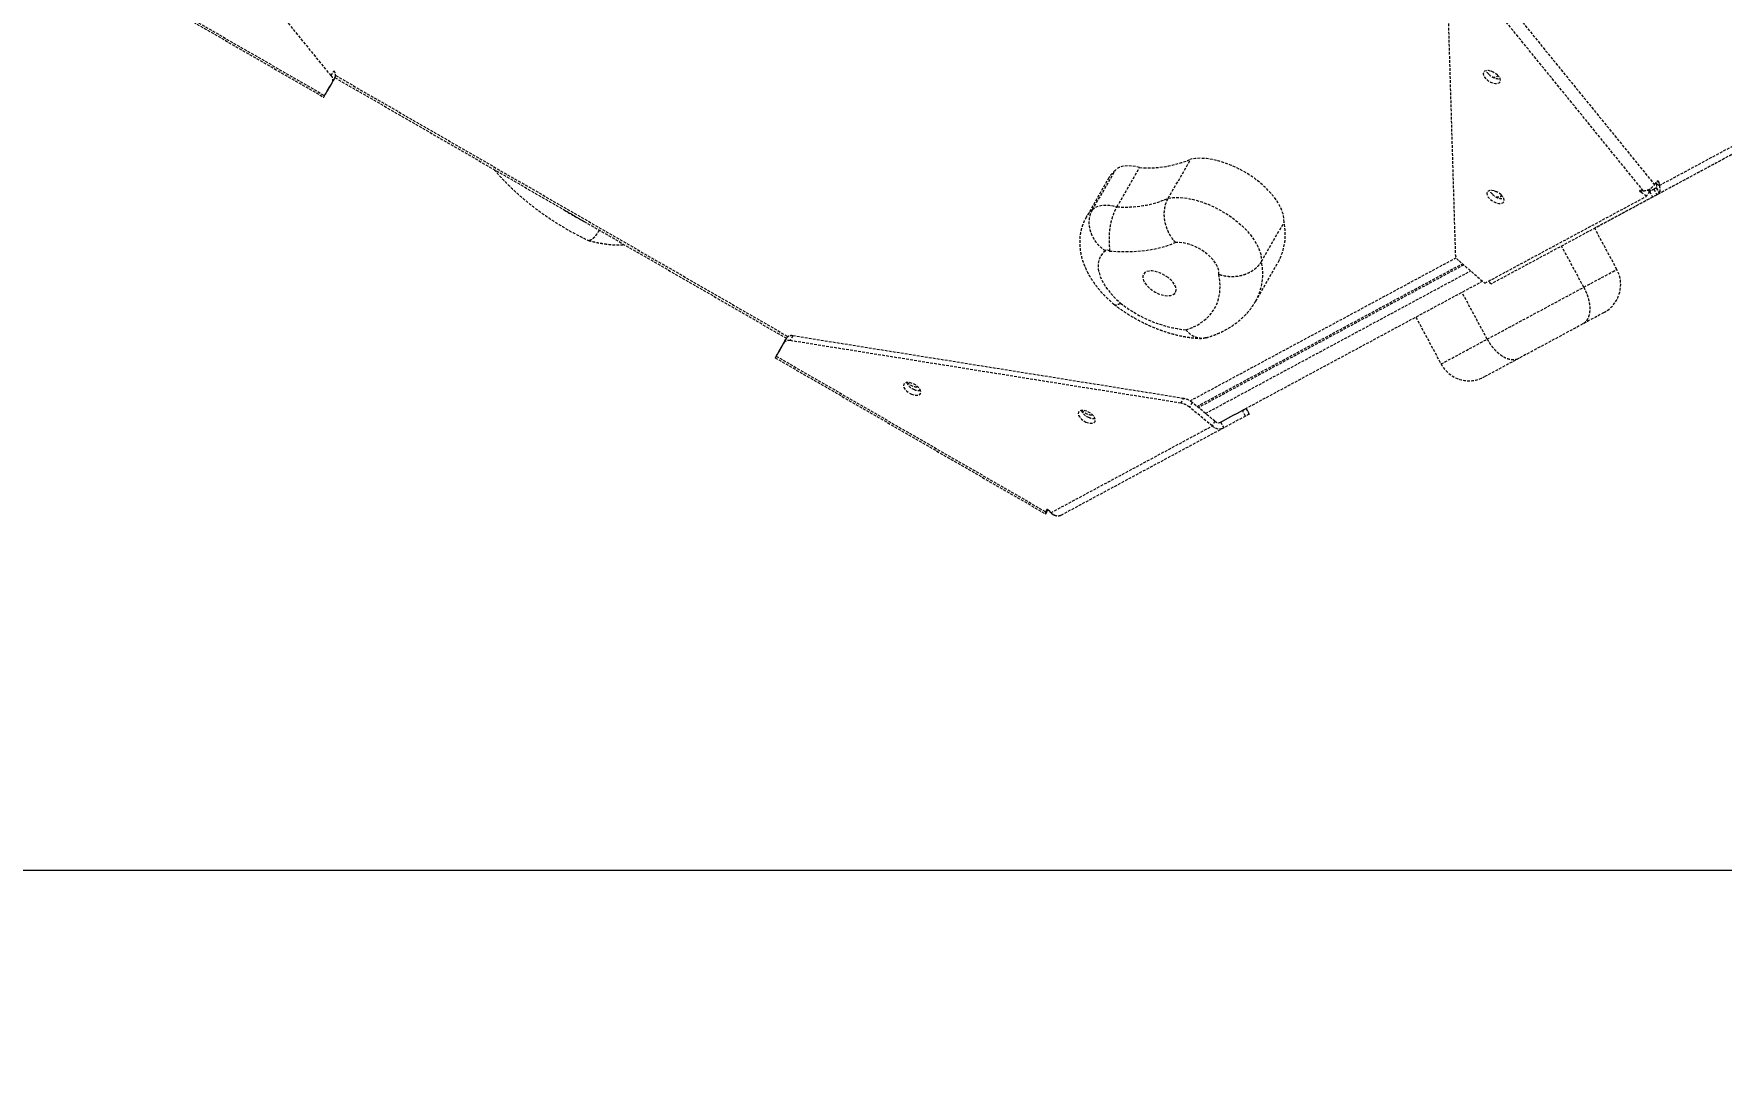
# Model space of a CAD drawing. Header units: millimetres. Extents: x -5934 to 4978, y -3536 to 3518.
# Drawn here: x -1620 to -827, y -608 to -123 of the extents above; entities that cross this region are included whole.
import ezdxf

# ---------------------------------------------------------------- set-up
doc = ezdxf.new("R2010")
doc.units = ezdxf.units.MM
doc.linetypes.add('HIDDEN', pattern=[1.905, 1.27, -0.635])
for name, color, linetype in [('DIKOM_ОБЪЕКТ', 7, 'Continuous'), ('DIKOM_РАЗМЕР_ЗОНА', 7, 'Continuous'), ('DIKOM_РАЗМЕР_ОБЪЕКТА', 7, 'Continuous')]:
    doc.layers.add(name, color=color, linetype=linetype)
doc.styles.add('style1', font='arialbd.ttf', dxfattribs={"width": 0.8})
doc.dimstyles.new('1-50', dxfattribs={"dimtxt": 300, "dimasz": 200, "dimexe": 100, "dimexo": 0, "dimgap": 100, "dimtad": 1, "dimtxsty": 'style1', "dimcen": 200, "dimclrd": 7, "dimclre": 7, "dimclrt": 7, "dimadec": 1, "dimazin": 2, "dimtfac": 1, "dimtmove": 0, "dimatfit": 2, "dimfxl": 0, "dimlwd": 25, "dimlwe": 18, "dimarcsym": 0})

# ---------------------------------------------------------------- blocks, each defined once
blk = doc.blocks.new('*D0')
at = {"layer": 'Defpoints', "color": 0, "transparency": 16777216}
for p in [(-2296.89, 639), (2643.2, 244.5), (2643.2, -1241.2)]:
    blk.add_point(p, dxfattribs=at)
at = {"layer": 'DIKOM_РАЗМЕР_ОБЪЕКТА', "color": 7, "lineweight": 18, "transparency": 16777216}
for p, q in [((-2296.89, 639), (-2296.89, -1341.2)), ((2643.2, 244.5), (2643.2, -1341.2))]:
    blk.add_line(p, q, dxfattribs=at)
at = {"layer": 'DIKOM_РАЗМЕР_ОБЪЕКТА', "color": 7, "lineweight": 25, "transparency": 16777216}
blk.add_line((-2096.89, -1241.2), (2443.2, -1241.2), dxfattribs=at)
at = {"layer": 'DIKOM_РАЗМЕР_ОБЪЕКТА', "color": 7, "transparency": 16777216}
for points in [[(-2096.89, -1207.86), (-2096.89, -1274.53), (-2296.89, -1241.2)], [(2443.2, -1207.86), (2443.2, -1274.53), (2643.2, -1241.2)]]:
    blk.add_solid(points, dxfattribs=at)
at = {"layer": 'DIKOM_РАЗМЕР_ОБЪЕКТА', "color": 7, "transparency": 16777216, "insert": (101.53, -873.15), "char_height": 300, "attachment_point": 5, "style": 'style1'}
blk.add_mtext('{\\fArial|b0|i0|c204|p34;\\H1.75x;4950}', dxfattribs=at)
blk = doc.blocks.new('*D1')
at = {"layer": 'Defpoints', "color": 0, "transparency": 16777216}
for p in [(-1315.67, 1399.62), (-2761.53, -516.72), (2199.14, -516.72)]:
    blk.add_point(p, dxfattribs=at)
at = {"layer": 'DIKOM_РАЗМЕР_ОБЪЕКТА', "color": 7, "lineweight": 18, "transparency": 16777216}
for p, q in [((-1315.67, 1399.62), (-2861.53, 1399.62)), ((2199.14, -516.72), (-2861.53, -516.72))]:
    blk.add_line(p, q, dxfattribs=at)
at = {"layer": 'DIKOM_РАЗМЕР_ОБЪЕКТА', "color": 7, "lineweight": 25, "transparency": 16777216}
blk.add_line((-2761.53, 1199.62), (-2761.53, -316.72), dxfattribs=at)
at = {"layer": 'DIKOM_РАЗМЕР_ОБЪЕКТА', "color": 7, "transparency": 16777216}
for points in [[(-2794.86, 1199.62), (-2728.19, 1199.62), (-2761.53, 1399.62)], [(-2794.86, -316.72), (-2728.19, -316.72), (-2761.53, -516.72)]]:
    blk.add_solid(points, dxfattribs=at)
at = {"layer": 'DIKOM_РАЗМЕР_ОБЪЕКТА', "color": 7, "transparency": 16777216, "insert": (-3129.58, 684.6), "char_height": 300, "attachment_point": 5, "rotation": 90, "style": 'style1'}
blk.add_mtext('{\\fArial|b0|i0|c204|p34;\\H1.75x;1950}', dxfattribs=at)
blk = doc.blocks.new('*D2')
at = {"layer": 'Defpoints', "color": 0, "transparency": 16777216}
for p in [(-2311.07, 3518.49), (-5291.95, -2644.37), (2643.33, -2644.37)]:
    blk.add_point(p, dxfattribs=at)
at = {"layer": 'DIKOM_РАЗМЕР_ЗОНА', "color": 7, "lineweight": 18, "transparency": 16777216}
for p, q in [((-2311.07, 3518.49), (-5391.95, 3518.49)), ((2643.33, -2644.37), (-5391.95, -2644.37))]:
    blk.add_line(p, q, dxfattribs=at)
at = {"layer": 'DIKOM_РАЗМЕР_ЗОНА', "color": 7, "lineweight": 25, "transparency": 16777216}
blk.add_line((-5291.95, 3318.49), (-5291.95, -2444.37), dxfattribs=at)
at = {"layer": 'DIKOM_РАЗМЕР_ЗОНА', "color": 7, "transparency": 16777216}
for points in [[(-5325.28, 3318.49), (-5258.61, 3318.49), (-5291.95, 3518.49)], [(-5325.28, -2444.37), (-5258.61, -2444.37), (-5291.95, -2644.37)]]:
    blk.add_solid(points, dxfattribs=at)
at = {"layer": 'DIKOM_РАЗМЕР_ЗОНА', "color": 7, "transparency": 16777216, "insert": (-5660, 631.36), "char_height": 300, "attachment_point": 5, "rotation": 90, "style": 'style1'}
blk.add_mtext('{\\fArial|b0|i0|c204|p34;\\H1.75x;6150}', dxfattribs=at)
blk = doc.blocks.new('*D3')
at = {"layer": 'Defpoints', "color": 0, "transparency": 16777216}
for p in [(-4645.22, 715.38), (4976.69, 143.64), (4976.69, -3436.45)]:
    blk.add_point(p, dxfattribs=at)
at = {"layer": 'DIKOM_РАЗМЕР_ЗОНА', "color": 7, "lineweight": 18, "transparency": 16777216}
for p, q in [((-4645.22, 715.38), (-4645.22, -3536.45)), ((4976.69, 143.64), (4976.69, -3536.45))]:
    blk.add_line(p, q, dxfattribs=at)
at = {"layer": 'DIKOM_РАЗМЕР_ЗОНА', "color": 7, "lineweight": 25, "transparency": 16777216}
blk.add_line((-4445.22, -3436.45), (4776.69, -3436.45), dxfattribs=at)
at = {"layer": 'DIKOM_РАЗМЕР_ЗОНА', "color": 7, "transparency": 16777216}
for points in [[(-4445.22, -3403.11), (-4445.22, -3469.78), (-4645.22, -3436.45)], [(4776.69, -3403.11), (4776.69, -3469.78), (4976.69, -3436.45)]]:
    blk.add_solid(points, dxfattribs=at)
at = {"layer": 'DIKOM_РАЗМЕР_ЗОНА', "color": 7, "transparency": 16777216, "insert": (87.74, -3068.4), "char_height": 300, "attachment_point": 5, "style": 'style1'}
blk.add_mtext('{\\fArial|b0|i0|c204|p34;\\H1.75x;9600}', dxfattribs=at)

msp = doc.modelspace()

# ---------------------------------------------------------------- linework, layer by layer
at = {"layer": 'DIKOM_ОБЪЕКТ', "color": 7, "linetype": 'HIDDEN', "lineweight": 15}
for p, q in [((-1480.441, -142.704), (-1597.413, 1.275)), ((-1610.409, -78.827), (-1483.489, -152.106)), ((-1611.141, -79.439), (-1483.937, -152.883)), ((-955.54, -101.122), (-951.775, -226.966)), ((-863.366, -196.879), (-943.397, -98.369)), ((-938.113, -95.526), (-858.082, -194.036)), ((-855.82, -194.398), (-733.076, -128.359)), ((-732.965, -132.066), (-855.71, -198.105)), ((-1480.441, -142.704), (-1479.165, -140.494)), ((-1478.25, -142.682), (-1265.577, -265.468)), ((-932.162, -143.15), (-931.656, -142.705)), ((-1479.719, -145.576), (-1483.489, -152.106)), ((-1483.489, -152.107), (-1479.719, -145.578)), ((-1483.489, -152.106), (-1482.213, -149.897)), ((-1483.489, -152.107), (-1482.213, -149.897)), ((-1478.443, -143.367), (-1482.213, -149.897)), ((-1482.213, -149.897), (-1478.621, -143.675)), ((-1482.213, -149.897), (-1482.213, -149.897)), ((-1478.443, -143.367), (-1479.719, -145.576)), ((-1479.719, -145.578), (-1478.621, -143.675)), ((-1478.621, -143.675), (-1266.252, -266.286)), ((-793.428, -164.597), (-886.224, -214.525)), ((-1086.777, -200.401), (-1076.143, -181.984)), ((-1122.344, -205.764), (-1111.711, -187.347)), ((-1110.871, -204.417), (-1100.238, -186)), ((-1114.64, -190.781), (-1125.273, -209.199)), ((-864.682, -196.783), (-863.366, -196.879)), ((-864.237, -196.815), (-864.659, -197.546)), ((-861.8, -199.439), (-864.659, -197.546)), ((-860.524, -197.229), (-861.8, -199.439)), ((-860.524, -197.229), (-861.516, -196.572)), ((-860.439, -197.242), (-860.574, -197.315)), ((-858.383, -196.137), (-860.439, -197.242)), ((-860.439, -197.242), (-859.017, -199.884)), ((-858.383, -196.137), (-856.962, -198.778)), ((-858.082, -194.036), (-857.143, -192.727)), ((-857.131, -195.463), (-857.295, -195.551)), ((-857.295, -195.551), (-855.874, -198.193)), ((-857.284, -192.923), (-857.186, -193.61)), ((-857.186, -193.61), (-855.82, -194.398)), ((-857.131, -195.463), (-855.71, -198.105)), ((-856.835, -192.442), (-856.032, -192.905)), ((-856.032, -192.905), (-855.82, -194.398)), ((-855.71, -198.105), (-855.874, -198.193)), ((-937.883, -240.362), (-861.8, -199.439)), ((-859.017, -199.884), (-935.1, -240.808)), ((-930.471, -199.552), (-929.965, -199.109)), ((-856.962, -198.778), (-859.017, -199.884)), ((-1042.939, -230.14), (-1032.306, -211.723)), ((-875.8, -233.899), (-886.227, -214.52)), ((-1076.529, -295.732), (-951.316, -228.361)), ((-949.965, -229.926), (-937.883, -240.362)), ((-891.363, -242.273), (-901.791, -222.892)), ((-1073.224, -298.347), (-948.466, -231.221)), ((-947.827, -231.773), (-1072.569, -298.891)), ((-1069.249, -301.647), (-944.586, -234.572)), ((-1045.627, -248.811), (-1034.994, -230.394)), ((-938.916, -239.47), (-1062.326, -305.871)), ((-936.768, -266.703), (-948.614, -244.688)), ((-935.1, -240.808), (-935.911, -239.301)), ((-970.314, -256.364), (-958.469, -278.379)), ((-1267.352, -268.187), (-1271.121, -274.717)), ((-1271.121, -274.717), (-1267.351, -268.189)), ((-1269.845, -272.507), (-1266.075, -265.979)), ((-1266.254, -266.285), (-1269.845, -272.507)), ((-1266.254, -266.285), (-1267.352, -268.187)), ((-1267.351, -268.189), (-1266.075, -265.979)), ((-1263.227, -265.168), (-1264.502, -267.378)), ((-1080.795, -296.792), (-1264.502, -267.378)), ((-1079.519, -294.582), (-1263.227, -265.168)), ((-1271.569, -275.493), (-1144.367, -348.939)), ((-1271.121, -274.717), (-1269.845, -272.507)), ((-1271.121, -274.717), (-1269.845, -272.507)), ((-1271.121, -274.717), (-1144.203, -347.999)), ((-1080.795, -296.792), (-1079.519, -294.582)), ((-1075.449, -296.5), (-1076.725, -298.71)), ((-1066.079, -307.547), (-1076.725, -298.71)), ((-1064.803, -305.337), (-1075.449, -296.5)), ((-1051.889, -300.271), (-1062.105, -305.769)), ((-1050.468, -302.913), (-1051.889, -300.271)), ((-1050.08, -299.282), (-1050.074, -299.294)), ((-1048.658, -301.924), (-1050.08, -299.282)), ((-1050.074, -299.294), (-1048.653, -301.936)), ((-1141.941, -348.361), (-1066.079, -307.547)), ((-1060.684, -308.411), (-1136.546, -349.225)), ((-1064.803, -305.337), (-1066.079, -307.547)), ((-1062.105, -305.769), (-1060.684, -308.411)), ((-1050.468, -302.913), (-1060.684, -308.411)), ((-1048.658, -301.924), (-1048.653, -301.936)), ((-1144.387, -348.927), (-1143.297, -347.041)), ((-1143.581, -346.922), (-1144.203, -347.999)), ((-1144.203, -347.999), (-1144.062, -347.12)), ((-1143.965, -346.951), (-1144.062, -347.12)), ((-1142.951, -347.298), (-1141.941, -348.361)), ((-1140.795, -349.568), (-1141.94, -348.362)), ((-1140.644, -349.306), (-1140.795, -349.568)), ((-1140.446, -349.38), (-1140.795, -349.568)), ((-1138.164, -349.731), (-1138.012, -350.013)), ((-1136.547, -349.225), (-1138.012, -350.013))]:
    msp.add_line(p, q, dxfattribs=at)
at = {"layer": 'DIKOM_ОБЪЕКТ', "color": 7, "linetype": 'HIDDEN', "lineweight": 15, "flags": 128}
for points in [[(-931.889, -142.472), (-932.858, -141.692), (-933.966, -141.051), (-935.125, -140.599), (-936.241, -140.374), (-937.223, -140.394), (-937.991, -140.657), (-938.484, -141.142), (-938.662, -141.809), (-938.509, -142.605), (-938.039, -143.465), (-937.29, -144.319), (-936.321, -145.099), (-935.213, -145.74), (-934.054, -146.192), (-932.938, -146.417), (-931.956, -146.397), (-931.187, -146.134), (-930.695, -145.649), (-930.517, -144.982), (-930.67, -144.186), (-931.14, -143.326), (-931.889, -142.472)], [(-936.013, -142.109), (-936.763, -141.255), (-937.233, -140.396)], [(-933.771, -141.148), (-934.314, -140.978), (-935.253, -140.563)], [(-1482.213, -149.897), (-1482.31, -150.064), (-1482.38, -150.186), (-1482.423, -150.26), (-1482.437, -150.285), (-1482.423, -150.26), (-1482.38, -150.186), (-1482.31, -150.064), (-1482.213, -149.897)], [(-1483.489, -152.107), (-1483.682, -152.441), (-1483.823, -152.685), (-1483.909, -152.833), (-1483.937, -152.883), (-1483.909, -152.833), (-1483.823, -152.685), (-1483.682, -152.441), (-1483.489, -152.106)], [(-1032.306, -211.723), (-1032.387, -209.822), (-1032.791, -207.815), (-1033.512, -205.726), (-1034.542, -203.582), (-1035.868, -201.408), (-1037.474, -199.232), (-1039.34, -197.081), (-1041.442, -194.981), (-1043.755, -192.957), (-1046.251, -191.036), (-1048.898, -189.24), (-1051.664, -187.592), (-1054.515, -186.112), (-1057.416, -184.818), (-1060.331, -183.726), (-1063.224, -182.85), (-1066.059, -182.2), (-1068.802, -181.785), (-1071.418, -181.61), (-1073.875, -181.676), (-1076.143, -181.984)], [(-1100.238, -186), (-1102.094, -185.548), (-1103.883, -185.272), (-1105.576, -185.175), (-1107.145, -185.261), (-1108.565, -185.526), (-1109.813, -185.968), (-1110.867, -186.578), (-1111.711, -187.347)], [(-930.202, -198.872), (-931.17, -198.093), (-932.279, -197.451), (-933.438, -197), (-934.554, -196.775), (-935.535, -196.795), (-936.304, -197.058), (-936.797, -197.542), (-936.974, -198.21), (-936.822, -199.006), (-936.352, -199.866), (-935.602, -200.72), (-934.634, -201.499), (-933.525, -202.141), (-932.366, -202.592), (-931.25, -202.818), (-930.269, -202.798), (-929.5, -202.535), (-929.007, -202.05), (-928.83, -201.383), (-928.982, -200.587), (-929.452, -199.727), (-930.202, -198.872)], [(-934.326, -198.51), (-935.075, -197.656), (-935.545, -196.796)], [(-932.081, -197.55), (-932.62, -197.381), (-933.563, -196.964)], [(-1122.344, -205.764), (-1121.5, -204.995), (-1120.446, -204.385), (-1119.198, -203.943), (-1117.778, -203.678), (-1116.209, -203.592), (-1114.516, -203.689), (-1112.727, -203.965), (-1110.871, -204.417)], [(-1086.777, -200.401), (-1084.508, -200.093), (-1082.051, -200.027), (-1079.435, -200.202), (-1076.692, -200.618), (-1073.857, -201.267), (-1070.964, -202.143), (-1068.049, -203.235), (-1065.149, -204.529), (-1062.297, -206.009), (-1059.531, -207.657), (-1056.884, -209.453), (-1054.388, -211.375), (-1052.075, -213.398), (-1049.973, -215.498), (-1048.107, -217.649), (-1046.501, -219.825), (-1045.175, -221.999), (-1044.145, -224.143), (-1043.424, -226.232), (-1043.02, -228.239), (-1042.939, -230.14)], [(-1083.251, -221.277), (-1086.436, -222.547), (-1089.845, -223.606), (-1093.465, -224.451), (-1097.284, -225.079), (-1101.289, -225.488), (-1105.465, -225.675), (-1109.799, -225.641), (-1114.274, -225.385)], [(-1062.943, -236.297), (-1062.915, -234.962), (-1063.232, -233.51), (-1063.887, -231.981), (-1064.861, -230.416), (-1066.129, -228.858), (-1067.655, -227.35), (-1069.397, -225.934), (-1071.308, -224.648), (-1073.336, -223.527), (-1075.424, -222.603), (-1077.516, -221.899), (-1079.555, -221.437), (-1081.484, -221.227), (-1083.251, -221.277)], [(-1116.288, -225.141), (-1117.608, -226.315), (-1118.627, -227.688), (-1119.333, -229.243), (-1119.716, -230.96), (-1119.773, -232.819), (-1119.501, -234.795), (-1118.905, -236.864), (-1117.992, -239), (-1116.774, -241.176), (-1115.265, -243.365), (-1113.485, -245.539), (-1111.456, -247.672), (-1109.203, -249.735)], [(-1114.274, -225.385), (-1114.557, -225.17), (-1114.873, -224.993), (-1115.201, -224.865), (-1115.519, -224.797), (-1115.804, -224.792), (-1116.037, -224.851), (-1116.202, -224.97), (-1116.288, -225.141)], [(-1086.789, -237.753), (-1088.209, -236.766), (-1089.739, -235.928), (-1091.317, -235.275), (-1092.878, -234.834), (-1094.359, -234.621), (-1095.697, -234.647), (-1096.84, -234.91), (-1097.74, -235.399), (-1098.36, -236.095), (-1098.675, -236.968), (-1098.672, -237.983), (-1098.351, -239.099), (-1097.725, -240.269), (-1096.82, -241.446), (-1095.672, -242.582), (-1094.33, -243.63), (-1092.848, -244.548), (-1091.286, -245.297), (-1089.708, -245.847), (-1088.179, -246.175), (-1086.763, -246.269), (-1085.515, -246.124), (-1084.489, -245.746), (-1083.725, -245.151), (-1083.255, -244.362), (-1083.098, -243.413), (-1083.261, -242.342), (-1083.737, -241.193), (-1084.507, -240.014), (-1085.538, -238.851), (-1086.789, -237.753)], [(-1078.396, -262.341), (-1075.493, -261.257), (-1072.848, -259.943), (-1070.475, -258.407), (-1068.387, -256.657), (-1066.596, -254.702), (-1065.11, -252.554), (-1063.938, -250.223), (-1063.086, -247.722), (-1062.558, -245.064), (-1062.359, -242.264), (-1062.487, -239.336), (-1062.943, -236.297)], [(-891.363, -242.273), (-888.673, -240.826), (-886.192, -239.491), (-883.938, -238.278), (-881.932, -237.198), (-880.187, -236.26), (-878.72, -235.47), (-877.541, -234.836), (-876.66, -234.362), (-876.085, -234.053), (-875.819, -233.91), (-875.8, -233.899)], [(-936.768, -266.703), (-933.194, -264.78), (-929.48, -262.782), (-925.655, -260.724), (-921.749, -258.622), (-917.794, -256.494), (-913.822, -254.357), (-909.863, -252.227), (-905.95, -250.121), (-902.113, -248.057), (-898.383, -246.05), (-894.79, -244.117), (-891.363, -242.273)], [(-891.808, -259.546), (-894.537, -261.014), (-897.404, -262.557), (-900.382, -264.159), (-903.44, -265.804), (-906.548, -267.477), (-909.675, -269.159), (-912.791, -270.836), (-915.862, -272.488), (-918.86, -274.101), (-921.754, -275.659)], [(-881.902, -254.216), (-881.906, -254.218), (-882.115, -254.33), (-882.64, -254.613), (-883.475, -255.063), (-884.61, -255.673), (-886.031, -256.437), (-887.718, -257.345), (-889.652, -258.386), (-891.808, -259.546)], [(-958.469, -278.379), (-958.419, -278.353), (-958.063, -278.161), (-957.365, -277.786), (-956.329, -277.228), (-954.96, -276.491), (-953.263, -275.578), (-951.248, -274.494), (-948.923, -273.243), (-946.299, -271.831), (-943.39, -270.266), (-940.208, -268.554), (-936.768, -266.703)], [(-1271.121, -274.717), (-1271.314, -275.052), (-1271.455, -275.296), (-1271.541, -275.444), (-1271.569, -275.493), (-1271.541, -275.444), (-1271.455, -275.295), (-1271.315, -275.052), (-1271.121, -274.717)], [(-1269.845, -272.507), (-1269.942, -272.675), (-1270.012, -272.796), (-1270.055, -272.87), (-1270.069, -272.895), (-1270.055, -272.87), (-1270.012, -272.796), (-1269.942, -272.675), (-1269.845, -272.507)], [(-921.754, -275.659), (-924.643, -277.213), (-927.285, -278.634), (-929.666, -279.915), (-931.772, -281.048), (-933.593, -282.028), (-935.118, -282.849), (-936.341, -283.507), (-937.253, -283.997), (-937.85, -284.319), (-938.13, -284.469), (-938.152, -284.481)], [(-1207.569, -292.533), (-1206.411, -292.942), (-1205.315, -293.119), (-1204.37, -293.049), (-1203.652, -292.74), (-1203.22, -292.215), (-1203.108, -291.517), (-1203.326, -290.703), (-1203.856, -289.838), (-1204.655, -288.994), (-1205.658, -288.237), (-1206.784, -287.63), (-1207.942, -287.221), (-1209.038, -287.044), (-1209.983, -287.114), (-1210.701, -287.423), (-1211.133, -287.948), (-1211.245, -288.646), (-1211.027, -289.46), (-1210.497, -290.325), (-1209.698, -291.169), (-1208.695, -291.926), (-1207.569, -292.533)], [(-1125.475, -305.678), (-1124.317, -306.086), (-1123.221, -306.263), (-1122.275, -306.194), (-1121.558, -305.884), (-1121.125, -305.359), (-1121.014, -304.661), (-1121.232, -303.847), (-1121.761, -302.983), (-1122.56, -302.138), (-1123.563, -301.381), (-1124.689, -300.774), (-1125.847, -300.366), (-1126.943, -300.189), (-1127.888, -300.258), (-1128.606, -300.568), (-1129.039, -301.093), (-1129.15, -301.791), (-1128.933, -302.605), (-1128.403, -303.469), (-1127.604, -304.314), (-1126.601, -305.07), (-1125.475, -305.678)], [(-1051.889, -300.271), (-1051.488, -300.055), (-1051.129, -299.862), (-1050.816, -299.694), (-1050.554, -299.553), (-1050.346, -299.441), (-1050.196, -299.36), (-1050.105, -299.311), (-1050.074, -299.294)], [(-1048.653, -301.936), (-1048.683, -301.952), (-1048.774, -302.002), (-1048.925, -302.083), (-1049.133, -302.194), (-1049.395, -302.335), (-1049.708, -302.504), (-1050.067, -302.697), (-1050.468, -302.913)]]:
    msp.add_lwpolyline(points, dxfattribs=at)
at = {"layer": 'DIKOM_ОБЪЕКТ', "color": 7, "linetype": 'HIDDEN', "lineweight": 15}
for centre, radius, start, end in [((-1482.245, -144.684), 2.679, 340.543465, 47.649576), ((-1480.97, -142.474), 2.68, 340.552872, 47.646794), ((-931.153, -137.515), 6.688, 223.39167, 274.141418), ((-933.525, -139.86), 3.561, 256.978135, 292.500058), ((-1096.276, -135.486), 50.669, 265.515314, 293.411805), ((-1103.771, -197.086), 12.565, 129.191684, 149.887628), ((-860.386, -191.654), 4.901, 262.345179, 295.463966), ((-1287.48, -72.609), 157.212, 237.994481, 242.005519), ((-1114.404, -215.503), 12.565, 129.191666, 149.889294), ((-1106.909, -153.904), 50.668, 265.515368, 293.412183), ((-929.466, -193.915), 6.688, 223.39146, 274.141628), ((-931.833, -196.265), 3.558, 257.010698, 292.510629), ((-1059.154, -217.387), 27.439, 331.702126, 11.911048), ((-947.267, -226.243), 4.566, 189.112377, 233.777617), ((-1068.992, -235.918), 26.686, 331.117506, 12.503739), ((-889.009, -241.007), 15, 298.282526, 28.282526), ((-1072.107, -203.024), 59.65, 231.544964, 263.947977), ((-1265.315, -269.931), 2.68, 72.345918, 139.441474), ((-1264.039, -267.721), 2.68, 72.346447, 139.437734), ((-945.259, -271.272), 15, 208.282526, 298.282526), ((-1204.13, -284.43), 6.278, 204.947422, 249.841364), ((-1204.193, -281.99), 7.305, 223.778727, 268.86368), ((-1203.83, -285.361), 5.54, 243.599394, 275.932534), ((-1122.04, -297.581), 6.27, 204.856289, 249.864442), ((-1122.096, -295.125), 7.312, 223.829475, 268.828804), ((-1082.403, -305.479), 8.835, 50.007244, 79.512476), ((-1081.128, -303.271), 8.837, 50.009374, 79.50732), ((-1121.735, -298.506), 5.539, 243.596313, 275.931773), ((-1062.743, -303.994), 4.873, 226.811113, 295.000938), ((-1063.135, -303.561), 2.437, 226.811757, 295.00263)]:
    msp.add_arc(centre, radius, start, end, dxfattribs=at)
for centre, major_axis, ratio, start_param, end_param in [((-864.243, -197.322), (0.836, -0.405), 0.4311338, 2.315798, 4.4101931), ((-857.968, -195.913), (0.679, 0.365), 0.0000754, 0.1354415, 2.2298365), ((-856.705, -193.267), (0.313, 0.881), 0.6884734, 5.3622982, 7.4566933), ((-856.546, -198.555), (0.679, 0.365), 0.0000754, 0.1354417, 2.2298365), ((-1143.367, -347.521), (0.638, -0.532), 0.5392763, 1.3570985, 3.4514936)]:
    msp.add_ellipse(centre, major_axis=major_axis, ratio=ratio, start_param=start_param, end_param=end_param, dxfattribs=at)
for points, knots in [([(-1403.736, -186.91), (-1403.417, -187.299), (-1402.117, -188.887), (-1399.606, -191.605), (-1396.221, -195.046), (-1392.636, -198.383), (-1388.885, -201.613), (-1384.976, -204.727), (-1380.926, -207.716), (-1376.749, -210.572), (-1372.459, -213.286), (-1368.069, -215.846), (-1363.771, -218.169), (-1360.914, -219.555), (-1359.572, -220.206)], [0, 0, 0, 0, 0.0292379, 0.1195359, 0.2095124, 0.299172, 0.3885511, 0.477692, 0.5666432, 0.6554439, 0.7441567, 0.8328245, 0.9215032, 1, 1, 1, 1]), ([(-863.366, -196.879), (-862.863, -196.853), (-861.941, -196.805), (-860.519, -196.238), (-859.206, -195.34), (-858.476, -194.493), (-858.082, -194.036)], [0, 0, 0, 0, 0.2731861, 0.5000239, 0.7304017, 1, 1, 1, 1]), ([(-857.186, -193.61), (-857.178, -193.897), (-857.162, -194.419), (-857.177, -195.01), (-857.141, -195.39), (-857.135, -195.437), (-857.131, -195.463)], [0, 0, 0, 0, 0.2754603, 0.4999245, 0.727778, 1, 1, 1, 1]), ([(-855.82, -194.398), (-855.733, -194.937), (-855.572, -195.924), (-855.523, -197.047), (-855.523, -197.842), (-855.644, -198.013), (-855.71, -198.105)], [0, 0, 0, 0, 0.2731952, 0.500016, 0.7304021, 1, 1, 1, 1]), ([(-1116.288, -225.141), (-1116.299, -225.134), (-1117.263, -224.554), (-1118.805, -223.315), (-1120.662, -221.216), (-1122.023, -219.114), (-1123.05, -216.849), (-1123.697, -214.527), (-1123.963, -212.171), (-1123.826, -209.896), (-1123.322, -207.706), (-1122.673, -206.417), (-1122.344, -205.764)], [0, 0, 0, 0, 0.00167923, 0.14323235, 0.24886506, 0.3575552, 0.46311627, 0.57173206, 0.67727026, 0.78586576, 0.89140094, 1, 1, 1, 1]), ([(-1114.274, -225.385), (-1114.273, -225.381), (-1114.209, -225.031), (-1114.234, -224.188), (-1114.349, -222.601), (-1114.454, -220.625), (-1114.449, -218.318), (-1114.29, -215.87), (-1113.96, -213.402), (-1113.446, -210.932), (-1112.758, -208.583), (-1111.905, -206.351), (-1111.219, -205.068), (-1110.871, -204.417)], [0, 0, 0, 0, 0.0010792, 0.0812562, 0.1643748, 0.2682242, 0.3751123, 0.4780746, 0.58396, 0.6864907, 0.7919633, 0.894492, 1, 1, 1, 1]), ([(-1083.251, -221.277), (-1083.261, -221.266), (-1083.988, -220.515), (-1085.169, -219.051), (-1086.558, -216.662), (-1087.542, -214.344), (-1088.239, -211.893), (-1088.613, -209.42), (-1088.661, -206.945), (-1088.371, -204.589), (-1087.77, -202.348), (-1087.111, -201.056), (-1086.777, -200.401)], [0, 0, 0, 0, 0.0020431, 0.1451476, 0.2509344, 0.3597585, 0.4650814, 0.5734335, 0.6785531, 0.7867051, 0.8918263, 1, 1, 1, 1]), ([(-1125.254, -209.209), (-1125.335, -209.336), (-1125.901, -210.217), (-1126.684, -212.002), (-1127.571, -214.526), (-1128.138, -217.138), (-1128.424, -219.804), (-1128.421, -222.515), (-1128.135, -225.266), (-1127.561, -228.052), (-1126.696, -230.87), (-1125.531, -233.713), (-1124.065, -236.565), (-1122.304, -239.4), (-1120.267, -242.185), (-1117.984, -244.885), (-1115.484, -247.471), (-1113.545, -249.262), (-1112.45, -250.187), (-1112.291, -250.321)], [0, 0, 0, 0, 0.00982283, 0.06863205, 0.12702331, 0.18537159, 0.24411611, 0.30370327, 0.36460382, 0.42725977, 0.49204879, 0.559161, 0.62849612, 0.69959303, 0.77174282, 0.84412623, 0.91621489, 0.98782971, 1, 1, 1, 1]), ([(-1359.398, -220.268), (-1359.093, -220.352), (-1357.539, -220.782), (-1354.734, -221.395), (-1350.995, -222.01), (-1347.275, -222.34), (-1344.409, -222.447), (-1342.815, -222.335), (-1342.425, -222.308)], [0, 0, 0, 0, 0.0527372, 0.2684168, 0.486142, 0.7061514, 0.9281287, 1, 1, 1, 1]), ([(-1354.339, -215.429), (-1354.604, -215.868), (-1355.229, -216.906), (-1356.183, -218.189), (-1357.177, -219.296), (-1358.077, -220.006), (-1358.835, -220.356), (-1359.219, -220.276), (-1359.391, -220.241)], [0, 0, 0, 0, 0.1340529, 0.3168959, 0.4945717, 0.6773643, 0.8557145, 1, 1, 1, 1]), ([(-1042.939, -230.14), (-1043.328, -230.739), (-1044.117, -231.953), (-1045.746, -233.544), (-1047.668, -234.925), (-1049.829, -236.021), (-1052.198, -236.822), (-1054.669, -237.289), (-1057.218, -237.416), (-1060.005, -237.171), (-1061.905, -236.68), (-1062.928, -236.303), (-1062.943, -236.297)], [0, 0, 0, 0, 0.1053846, 0.21383, 0.319216, 0.4276505, 0.5331379, 0.6416661, 0.7474231, 0.8562216, 0.9978469, 1, 1, 1, 1]), ([(-891.363, -242.273), (-890.989, -243.016), (-890.231, -244.522), (-889.401, -246.854), (-888.818, -249.183), (-888.529, -251.414), (-888.533, -253.519), (-888.83, -255.403), (-889.417, -257.046), (-890.352, -258.504), (-891.237, -259.237), (-891.795, -259.539), (-891.808, -259.546)], [0, 0, 0, 0, 0.1057757, 0.2146156, 0.320389, 0.42923, 0.5350216, 0.6438812, 0.7497297, 0.8586447, 0.9966452, 1, 1, 1, 1]), ([(-1112.279, -250.306), (-1112.265, -250.327), (-1112.134, -250.528), (-1111.625, -250.6), (-1110.675, -250.478), (-1109.773, -250.064), (-1109.216, -249.743), (-1109.203, -249.735)], [0, 0, 0, 0, 0.0337608, 0.3209526, 0.6164636, 0.9908944, 1, 1, 1, 1]), ([(-1112.258, -250.344), (-1111.829, -250.676), (-1110.365, -251.806), (-1107.758, -253.633), (-1104.41, -255.764), (-1100.958, -257.729), (-1097.423, -259.524), (-1093.82, -261.137), (-1090.163, -262.559), (-1086.467, -263.779), (-1082.745, -264.785), (-1079.009, -265.566), (-1075.275, -266.097), (-1072.706, -266.306), (-1071.385, -266.337), (-1071.29, -266.339)], [0, 0, 0, 0, 0.03569667, 0.12168268, 0.20745378, 0.29314922, 0.37891603, 0.46486784, 0.55116221, 0.63796283, 0.72543039, 0.81370616, 0.9028939, 0.99299612, 1, 1, 1, 1]), ([(-1069.097, -266.063), (-1068.59, -265.919), (-1066.821, -265.417), (-1063.919, -264.348), (-1060.483, -262.771), (-1057.298, -260.94), (-1054.383, -258.885), (-1051.744, -256.624), (-1049.395, -254.17), (-1047.327, -251.578), (-1046.188, -249.719), (-1045.628, -248.806)], [0, 0, 0, 0, 0.0513653, 0.1792196, 0.3050713, 0.4279214, 0.5476951, 0.6645973, 0.7790227, 0.8914908, 1, 1, 1, 1]), ([(-1069.104, -266.041), (-1069.212, -266.083), (-1069.865, -266.333), (-1071.153, -266.392), (-1072.902, -266.19), (-1074.65, -265.529), (-1076.525, -264.349), (-1077.744, -263.144), (-1078.388, -262.35), (-1078.396, -262.341)], [0, 0, 0, 0, 0.03487279, 0.21010019, 0.39031935, 0.56723006, 0.74915284, 0.99713152, 1, 1, 1, 1]), ([(-936.768, -266.703), (-936.357, -267.418), (-935.521, -268.869), (-934.03, -270.825), (-932.398, -272.569), (-930.678, -274.015), (-928.895, -275.15), (-927.124, -275.925), (-925.385, -276.33), (-923.545, -276.348), (-922.372, -275.991), (-921.761, -275.662), (-921.754, -275.659)], [0, 0, 0, 0, 0.104315, 0.2116557, 0.3159653, 0.4232802, 0.5279836, 0.6356756, 0.7413926, 0.8500988, 0.9982836, 1, 1, 1, 1]), ([(-1144.387, -348.927), (-1144.387, -348.927), (-1144.387, -348.927), (-1144.373, -348.791), (-1144.262, -348.276), (-1144.203, -347.999)], [0, 0, 0, 0, 0.0000537, 0.4608101, 1, 1, 1, 1]), ([(-1141.941, -348.361), (-1141.515, -348.718), (-1140.735, -349.372), (-1139.382, -349.793), (-1137.952, -349.818), (-1137.039, -349.433), (-1136.546, -349.225)], [0, 0, 0, 0, 0.2731889, 0.5000215, 0.7303996, 1, 1, 1, 1])]:
    msp.add_open_spline(points, degree=3, knots=knots, dxfattribs=at)

# ---------------------------------------------------------------- dimensions: what is measured, and where the dimension line sits
at = {"layer": 'DIKOM_РАЗМЕР_ЗОНА'}
dim = msp.add_linear_dim(base=(-5291.948, -2644.366), p1=(-2311.073, 3518.487), p2=(2643.327, -2644.366), angle=90, text='{\\fArial|b0|i0|c204|p34;\\H1.75x;6150}', dimstyle='1-50', dxfattribs=at)
dim.commit()
dim.dimension.update_dxf_attribs({"geometry": '*D2', "text_midpoint": (-5291.948, 631.362), "dimtype": 160})
dim = msp.add_linear_dim(base=(4976.687, -3436.446), p1=(-4645.215, 715.379), p2=(4976.687, 143.643), text='{\\fArial|b0|i0|c204|p34;\\H1.75x;9600}', dimstyle='1-50', dxfattribs=at)
dim.commit()
dim.dimension.update_dxf_attribs({"geometry": '*D3', "text_midpoint": (87.741, -3436.446), "dimtype": 160})
at = {"layer": 'DIKOM_РАЗМЕР_ОБЪЕКТА'}
dim = msp.add_linear_dim(base=(-2761.526, -516.724), p1=(-1315.667, 1399.616), p2=(2199.135, -516.724), angle=90, text='{\\fArial|b0|i0|c204|p34;\\H1.75x;1950}', dimstyle='1-50', dxfattribs=at)
dim.commit()
dim.dimension.update_dxf_attribs({"geometry": '*D1', "text_midpoint": (-2761.526, 684.6), "dimtype": 160})
dim = msp.add_linear_dim(base=(2643.204, -1241.198), p1=(-2296.887, 638.997), p2=(2643.204, 244.499), text='{\\fArial|b0|i0|c204|p34;\\H1.75x;4950}', dimstyle='1-50', dxfattribs=at)
dim.commit()
dim.dimension.update_dxf_attribs({"geometry": '*D0', "text_midpoint": (101.53, -1241.198), "dimtype": 160})

doc.saveas('drawing.dxf')
